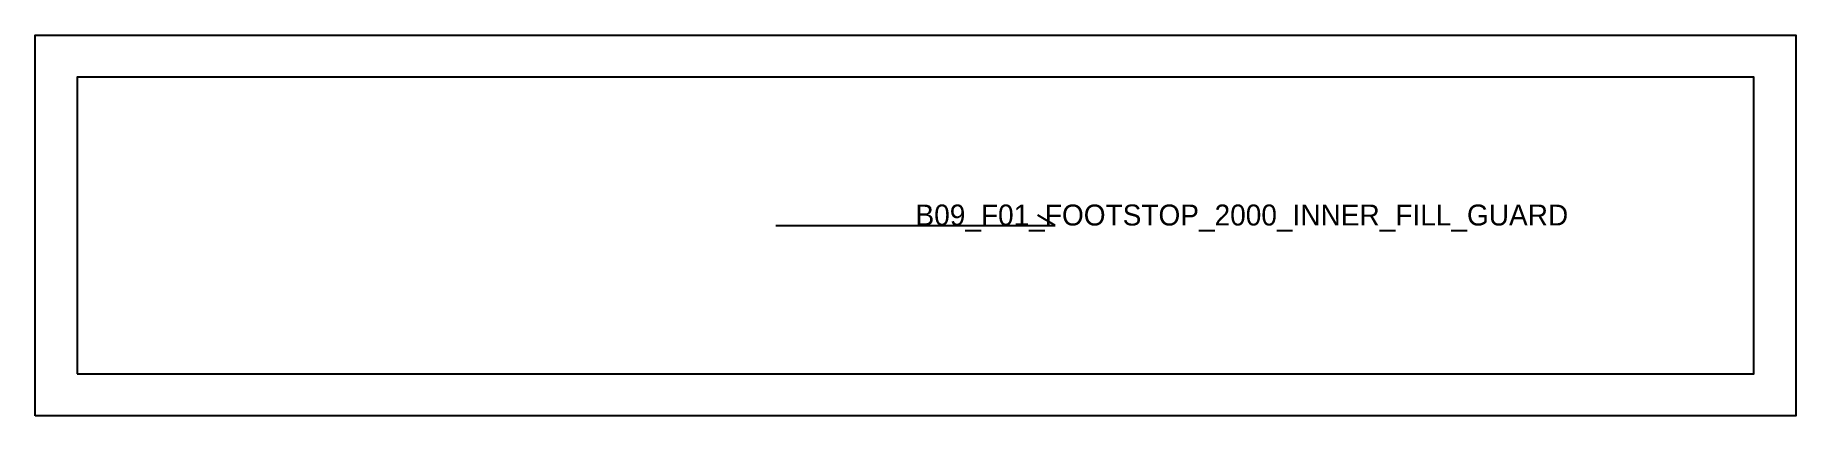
# Model space of a CAD drawing. Header units: millimetres. Extents: x -12 to 492, y -12 to 97.
import ezdxf

# ---------------------------------------------------------------- set-up
doc = ezdxf.new("R2010")
doc.units = ezdxf.units.MM
for name, color, linetype in [('CUT', 1, 'Continuous'), ('GRAIN', 3, 'Continuous'), ('LABEL', 7, 'Continuous'), ('SEW', 5, 'Continuous')]:
    doc.layers.add(name, color=color, linetype=linetype)

msp = doc.modelspace()

# ---------------------------------------------------------------- linework, layer by layer
at = {"layer": 'CUT'}
msp.add_lwpolyline([(-12, -12), (-12, 97), (492, 97), (492, -12), (-12, -12)], close=True, dxfattribs=at)
at = {"layer": 'GRAIN'}
for p, q in [((280, 42.5), (275, 45.5)), ((200, 42.5), (280, 42.5))]:
    msp.add_line(p, q, dxfattribs=at)
at = {"layer": 'SEW'}
msp.add_lwpolyline([(0, 0), (480, 0), (480, 85), (0, 85)], close=True, dxfattribs=at)

# ---------------------------------------------------------------- texts
at = {"layer": 'LABEL'}
msp.add_text('B09_F01_FOOTSTOP_2000_INNER_FILL_GUARD', height=6, dxfattribs=at).set_placement((240, 42.5))

doc.saveas('drawing.dxf')
